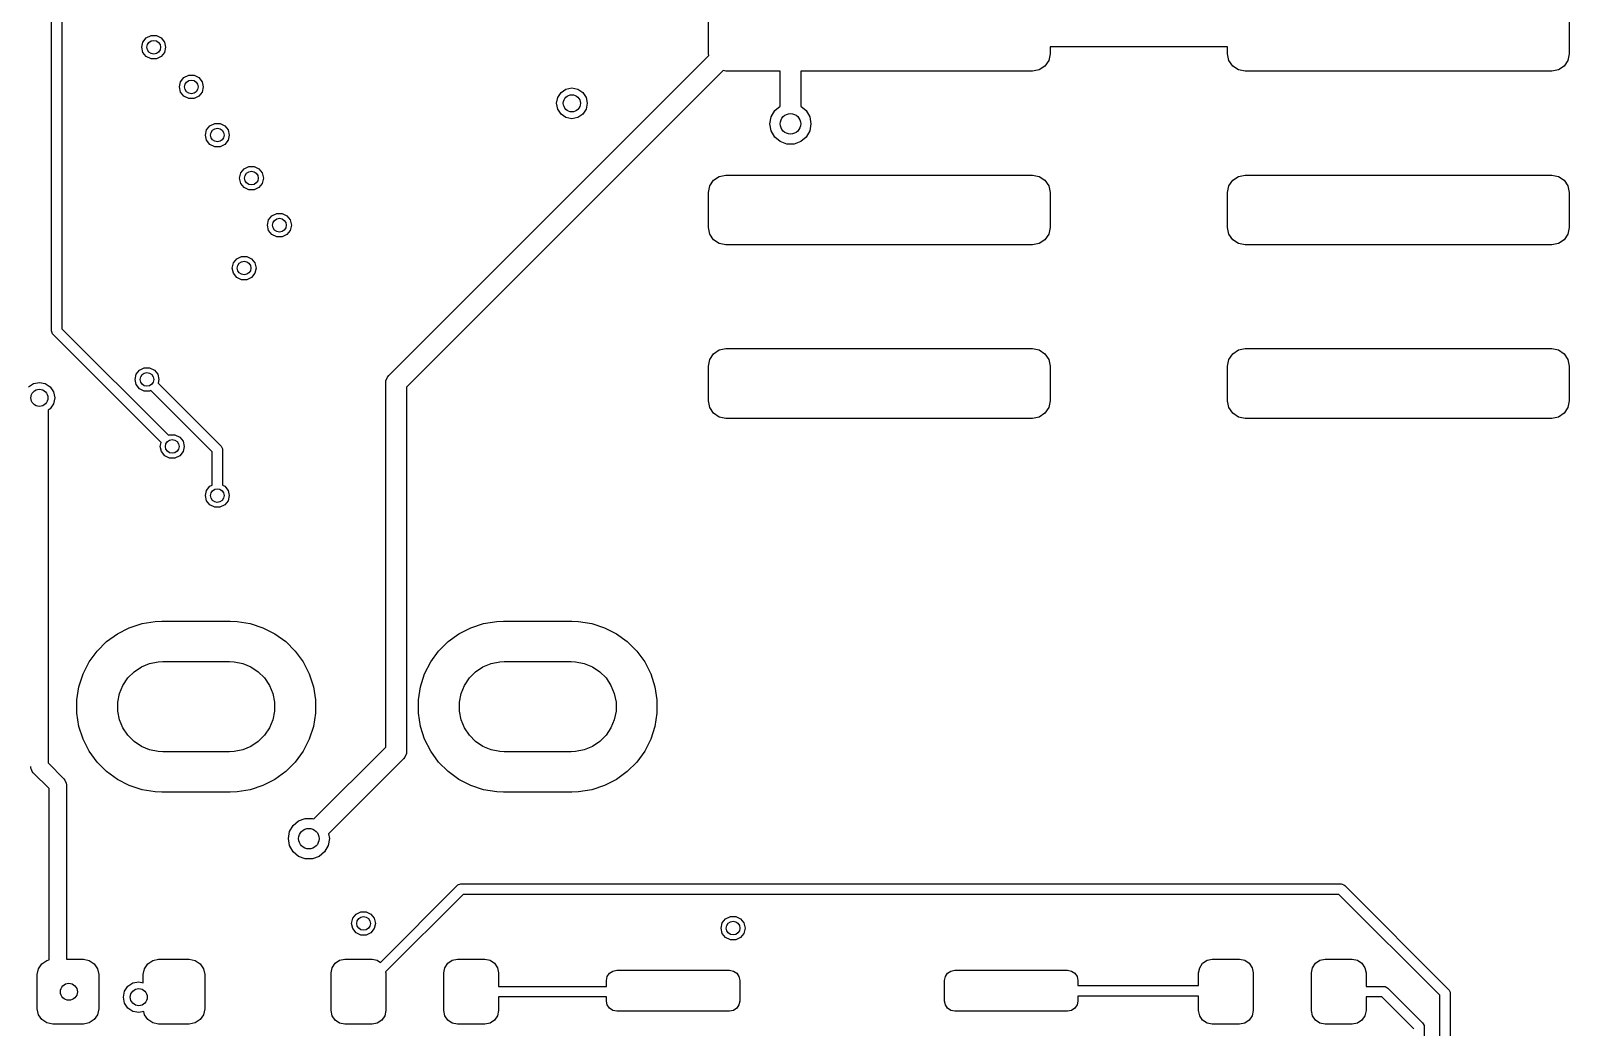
# Model space of a CAD drawing. Extents: x 0.05 to 3.89, y 0.04 to 4.21.
# Drawn here: x 2.936 to 3.823, y 1.684 to 2.258 of the extents above; entities that cross this region are included whole.
import ezdxf

# ---------------------------------------------------------------- set-up
doc = ezdxf.new("R2010")
doc.units = 0
doc.header["$MEASUREMENT"] = 0
doc.layers.add('BLACK', color=7, linetype='CONTINUOUS')

msp = doc.modelspace()

# ---------------------------------------------------------------- linework, layer by layer
at = {"layer": 'BLACK', "linetype": 'CONTINUOUS'}
for p, q in [((2.94818, 2.08543), (2.94818, 2.34241)), ((2.95418, 2.34241), (2.95418, 2.08668)), ((3.32677, 2.24508), (3.32677, 2.26396)), ((3.82283, 2.26516), (3.82283, 2.24508)), ((3.00083, 2.25182), (3.00274, 2.25421)), ((3.00274, 2.25421), (3.0055, 2.25554)), ((3.0055, 2.25554), (3.00857, 2.25554)), ((3.00857, 2.25554), (3.01133, 2.25421)), ((3.01133, 2.25421), (3.01324, 2.25182)), ((3.00014, 2.24883), (3.00083, 2.25182)), ((3.00083, 2.24584), (3.00014, 2.24883)), ((3.00274, 2.24344), (3.00083, 2.24584)), ((3.0055, 2.24211), (3.00274, 2.24344)), ((3.01133, 2.24344), (3.00857, 2.24211)), ((3.01324, 2.24584), (3.01133, 2.24344)), ((3.01324, 2.25182), (3.01392, 2.24883)), ((3.01392, 2.24883), (3.01324, 2.24584)), ((3.14251, 2.05966), (3.32696, 2.24411)), ((3.32696, 2.24411), (3.32677, 2.24508)), ((3.52362, 2.24508), (3.52286, 2.24124)), ((3.62598, 2.24912), (3.52362, 2.24912)), ((3.52362, 2.24912), (3.52362, 2.24508)), ((3.62598, 2.24508), (3.62598, 2.24912)), ((3.62675, 2.24124), (3.62598, 2.24508)), ((3.82283, 2.24508), (3.82207, 2.24124)), ((3.00857, 2.24211), (3.0055, 2.24211)), ((3.33519, 2.23536), (3.15276, 2.05293)), ((3.33681, 2.23504), (3.33519, 2.23536)), ((3.36802, 2.23504), (3.33681, 2.23504)), ((3.36802, 2.21487), (3.36802, 2.23504)), ((3.51358, 2.23504), (3.38002, 2.23504)), ((3.38002, 2.23504), (3.38002, 2.21487)), ((3.51742, 2.2358), (3.51358, 2.23504)), ((3.52068, 2.23798), (3.51742, 2.2358)), ((3.52286, 2.24124), (3.52068, 2.23798)), ((3.62892, 2.23798), (3.62675, 2.24124)), ((3.63218, 2.2358), (3.62892, 2.23798)), ((3.63602, 2.23504), (3.63218, 2.2358)), ((3.8128, 2.23504), (3.63602, 2.23504)), ((3.81664, 2.2358), (3.8128, 2.23504)), ((3.81989, 2.23798), (3.81664, 2.2358)), ((3.82207, 2.24124), (3.81989, 2.23798)), ((3.02184, 2.22598), (3.02253, 2.22897)), ((3.02253, 2.22299), (3.02184, 2.22598)), ((3.02253, 2.22897), (3.02444, 2.23137)), ((3.02444, 2.23137), (3.0272, 2.2327)), ((3.0272, 2.2327), (3.03027, 2.2327)), ((3.03027, 2.2327), (3.03303, 2.23137)), ((3.03303, 2.23137), (3.03494, 2.22897)), ((3.03494, 2.22897), (3.03562, 2.22598)), ((3.03562, 2.22598), (3.03494, 2.22299)), ((3.02444, 2.2206), (3.02253, 2.22299)), ((3.0272, 2.21927), (3.02444, 2.2206)), ((3.03027, 2.21927), (3.0272, 2.21927)), ((3.03303, 2.2206), (3.03027, 2.21927)), ((3.03494, 2.22299), (3.03303, 2.2206)), ((3.23917, 2.21654), (3.23985, 2.21993)), ((3.23985, 2.21993), (3.24177, 2.2228)), ((3.24177, 2.2228), (3.24464, 2.22472)), ((3.24464, 2.22472), (3.24803, 2.22539)), ((3.24803, 2.22539), (3.25142, 2.22472)), ((3.25142, 2.22472), (3.2543, 2.2228)), ((3.2543, 2.2228), (3.25622, 2.21993)), ((3.25622, 2.21993), (3.25689, 2.21654)), ((3.23985, 2.21315), (3.23917, 2.21654)), ((3.24177, 2.21027), (3.23985, 2.21315)), ((3.24464, 2.20835), (3.24177, 2.21027)), ((3.24803, 2.20768), (3.24464, 2.20835)), ((3.25142, 2.20835), (3.24803, 2.20768)), ((3.2543, 2.21027), (3.25142, 2.20835)), ((3.25622, 2.21315), (3.2543, 2.21027)), ((3.25689, 2.21654), (3.25622, 2.21315)), ((3.3622, 2.20472), (3.36292, 2.20876)), ((3.36292, 2.20876), (3.36497, 2.21232)), ((3.36497, 2.21232), (3.36802, 2.21487)), ((3.38002, 2.21487), (3.38306, 2.21232)), ((3.38306, 2.21232), (3.38511, 2.20876)), ((3.38511, 2.20876), (3.38583, 2.20472)), ((3.03682, 2.19828), (3.0375, 2.20126)), ((3.0375, 2.20126), (3.03941, 2.20366)), ((3.03941, 2.20366), (3.04217, 2.20499)), ((3.04217, 2.20499), (3.04524, 2.20499)), ((3.04524, 2.20499), (3.048, 2.20366)), ((3.048, 2.20366), (3.04991, 2.20126)), ((3.04991, 2.20126), (3.0506, 2.19828)), ((3.36292, 2.20068), (3.3622, 2.20472)), ((3.36497, 2.19713), (3.36292, 2.20068)), ((3.38511, 2.20068), (3.38306, 2.19713)), ((3.38583, 2.20472), (3.38511, 2.20068)), ((3.0375, 2.19529), (3.03682, 2.19828)), ((3.03941, 2.19289), (3.0375, 2.19529)), ((3.04217, 2.19156), (3.03941, 2.19289)), ((3.04524, 2.19156), (3.04217, 2.19156)), ((3.048, 2.19289), (3.04524, 2.19156)), ((3.04991, 2.19529), (3.048, 2.19289)), ((3.0506, 2.19828), (3.04991, 2.19529)), ((3.36811, 2.1945), (3.36497, 2.19713)), ((3.37196, 2.19309), (3.36811, 2.1945)), ((3.37607, 2.19309), (3.37196, 2.19309)), ((3.37992, 2.1945), (3.37607, 2.19309)), ((3.38306, 2.19713), (3.37992, 2.1945)), ((3.0565, 2.17343), (3.05718, 2.17641)), ((3.05718, 2.17044), (3.0565, 2.17343)), ((3.05718, 2.17641), (3.05909, 2.17881)), ((3.05909, 2.17881), (3.06185, 2.18014)), ((3.06185, 2.18014), (3.06492, 2.18014)), ((3.06492, 2.18014), (3.06768, 2.17881)), ((3.06768, 2.17881), (3.06959, 2.17641)), ((3.06959, 2.17641), (3.07028, 2.17343)), ((3.07028, 2.17343), (3.06959, 2.17044)), ((3.32971, 2.17226), (3.33297, 2.17443)), ((3.33297, 2.17443), (3.33681, 2.1752)), ((3.33681, 2.1752), (3.51358, 2.1752)), ((3.51358, 2.1752), (3.51742, 2.17443)), ((3.51742, 2.17443), (3.52068, 2.17226)), ((3.62892, 2.17226), (3.63218, 2.17443)), ((3.63218, 2.17443), (3.63602, 2.1752)), ((3.63602, 2.1752), (3.8128, 2.1752)), ((3.8128, 2.1752), (3.81664, 2.17443)), ((3.81664, 2.17443), (3.81989, 2.17226)), ((3.05909, 2.16804), (3.05718, 2.17044)), ((3.06185, 2.16671), (3.05909, 2.16804)), ((3.06492, 2.16671), (3.06185, 2.16671)), ((3.06768, 2.16804), (3.06492, 2.16671)), ((3.06959, 2.17044), (3.06768, 2.16804)), ((3.32677, 2.16516), (3.32754, 2.169)), ((3.32677, 2.14508), (3.32677, 2.16516)), ((3.32754, 2.169), (3.32971, 2.17226)), ((3.52068, 2.17226), (3.52286, 2.169)), ((3.52286, 2.169), (3.52362, 2.16516)), ((3.52362, 2.16516), (3.52362, 2.14508)), ((3.62598, 2.16516), (3.62675, 2.169)), ((3.62598, 2.14508), (3.62598, 2.16516)), ((3.62675, 2.169), (3.62892, 2.17226)), ((3.81989, 2.17226), (3.82207, 2.169)), ((3.82207, 2.169), (3.82283, 2.16516)), ((3.82283, 2.16516), (3.82283, 2.14508)), ((3.07258, 2.14634), (3.07326, 2.14933)), ((3.07326, 2.14335), (3.07258, 2.14634)), ((3.07326, 2.14933), (3.07517, 2.15173)), ((3.07517, 2.15173), (3.07793, 2.15306)), ((3.07793, 2.15306), (3.081, 2.15306)), ((3.081, 2.15306), (3.08376, 2.15173)), ((3.08376, 2.15173), (3.08567, 2.14933)), ((3.08567, 2.14933), (3.08636, 2.14634)), ((3.08636, 2.14634), (3.08567, 2.14335)), ((3.07517, 2.14096), (3.07326, 2.14335)), ((3.07793, 2.13963), (3.07517, 2.14096)), ((3.081, 2.13963), (3.07793, 2.13963)), ((3.08376, 2.14096), (3.081, 2.13963)), ((3.08567, 2.14335), (3.08376, 2.14096)), ((3.32754, 2.14124), (3.32677, 2.14508)), ((3.32971, 2.13798), (3.32754, 2.14124)), ((3.33297, 2.1358), (3.32971, 2.13798)), ((3.52068, 2.13798), (3.51742, 2.1358)), ((3.52286, 2.14124), (3.52068, 2.13798)), ((3.52362, 2.14508), (3.52286, 2.14124)), ((3.62675, 2.14124), (3.62598, 2.14508)), ((3.62892, 2.13798), (3.62675, 2.14124)), ((3.63218, 2.1358), (3.62892, 2.13798)), ((3.81989, 2.13798), (3.81664, 2.1358)), ((3.82207, 2.14124), (3.81989, 2.13798)), ((3.82283, 2.14508), (3.82207, 2.14124)), ((3.05485, 2.12704), (3.05761, 2.12838)), ((3.05761, 2.12838), (3.06068, 2.12838)), ((3.06068, 2.12838), (3.06344, 2.12704)), ((3.33681, 2.13504), (3.33297, 2.1358)), ((3.51358, 2.13504), (3.33681, 2.13504)), ((3.51742, 2.1358), (3.51358, 2.13504)), ((3.63602, 2.13504), (3.63218, 2.1358)), ((3.8128, 2.13504), (3.63602, 2.13504)), ((3.81664, 2.1358), (3.8128, 2.13504)), ((3.05226, 2.12166), (3.05294, 2.12465)), ((3.05294, 2.11867), (3.05226, 2.12166)), ((3.05294, 2.12465), (3.05485, 2.12704)), ((3.06344, 2.12704), (3.06535, 2.12465)), ((3.06535, 2.12465), (3.06604, 2.12166)), ((3.06604, 2.12166), (3.06535, 2.11867)), ((3.05485, 2.11627), (3.05294, 2.11867)), ((3.05761, 2.11494), (3.05485, 2.11627)), ((3.06068, 2.11494), (3.05761, 2.11494)), ((3.06344, 2.11627), (3.06068, 2.11494)), ((3.06535, 2.11867), (3.06344, 2.11627)), ((2.94824, 2.08485), (2.94818, 2.08543)), ((2.94869, 2.08377), (2.94824, 2.08485)), ((2.94906, 2.08331), (2.94869, 2.08377)), ((2.95418, 2.08668), (3.01555, 2.02531)), ((3.01132, 2.02105), (2.94906, 2.08331)), ((3.33297, 2.07443), (3.33681, 2.0752)), ((3.33681, 2.0752), (3.51358, 2.0752)), ((3.51358, 2.0752), (3.51742, 2.07443)), ((3.63218, 2.07443), (3.63602, 2.0752)), ((3.63602, 2.0752), (3.8128, 2.0752)), ((3.8128, 2.0752), (3.81664, 2.07443)), ((3.32677, 2.06516), (3.32754, 2.069)), ((3.32754, 2.069), (3.32971, 2.07226)), ((3.32971, 2.07226), (3.33297, 2.07443)), ((3.51742, 2.07443), (3.52068, 2.07226)), ((3.52068, 2.07226), (3.52286, 2.069)), ((3.52286, 2.069), (3.52362, 2.06516)), ((3.62598, 2.06516), (3.62675, 2.069)), ((3.62675, 2.069), (3.62892, 2.07226)), ((3.62892, 2.07226), (3.63218, 2.07443)), ((3.81664, 2.07443), (3.81989, 2.07226)), ((3.81989, 2.07226), (3.82207, 2.069)), ((3.82207, 2.069), (3.82283, 2.06516)), ((2.99626, 2.05748), (2.99694, 2.06047)), ((2.99694, 2.05449), (2.99626, 2.05748)), ((2.99694, 2.06047), (2.99885, 2.06287)), ((2.99885, 2.06287), (3.00162, 2.0642)), ((3.00162, 2.0642), (3.00468, 2.0642)), ((3.00468, 2.0642), (3.00745, 2.06287)), ((3.00745, 2.06287), (3.00936, 2.06047)), ((3.00936, 2.06047), (3.01004, 2.05748)), ((3.01004, 2.05748), (3.00955, 2.05533)), ((3.14087, 2.05659), (3.14177, 2.05875)), ((3.14177, 2.05875), (3.14251, 2.05966)), ((3.32677, 2.04508), (3.32677, 2.06516)), ((3.52362, 2.06516), (3.52362, 2.04508)), ((3.62598, 2.04508), (3.62598, 2.06516)), ((3.82283, 2.06516), (3.82283, 2.04508)), ((2.93488, 2.05311), (2.93775, 2.05503)), ((2.93775, 2.05503), (2.94114, 2.05571)), ((2.94114, 2.05571), (2.94453, 2.05503)), ((2.94453, 2.05503), (2.94741, 2.05311)), ((2.94741, 2.05311), (2.94933, 2.05024)), ((2.94933, 2.05024), (2.95, 2.04685)), ((2.99885, 2.05209), (2.99694, 2.05449)), ((3.00162, 2.05076), (2.99885, 2.05209)), ((3.00468, 2.05076), (3.00162, 2.05076)), ((3.00532, 2.05107), (3.00468, 2.05076)), ((3.0407, 2.01569), (3.00532, 2.05107)), ((3.00955, 2.05533), (3.04582, 2.01905)), ((3.14076, 2.05542), (3.14087, 2.05659)), ((3.14076, 1.8457), (3.14076, 2.05542)), ((3.15276, 2.05293), (3.15276, 1.84321)), ((2.94741, 2.04059), (2.94614, 2.03974)), ((2.94614, 2.03974), (2.94614, 1.83652)), ((2.94933, 2.04346), (2.94741, 2.04059)), ((2.95, 2.04685), (2.94933, 2.04346)), ((3.32754, 2.04124), (3.32677, 2.04508)), ((3.32971, 2.03798), (3.32754, 2.04124)), ((3.52286, 2.04124), (3.52068, 2.03798)), ((3.52362, 2.04508), (3.52286, 2.04124)), ((3.62675, 2.04124), (3.62598, 2.04508)), ((3.62892, 2.03798), (3.62675, 2.04124)), ((3.82207, 2.04124), (3.81989, 2.03798)), ((3.82283, 2.04508), (3.82207, 2.04124)), ((3.33297, 2.0358), (3.32971, 2.03798)), ((3.33681, 2.03504), (3.33297, 2.0358)), ((3.51358, 2.03504), (3.33681, 2.03504)), ((3.51742, 2.0358), (3.51358, 2.03504)), ((3.52068, 2.03798), (3.51742, 2.0358)), ((3.63218, 2.0358), (3.62892, 2.03798)), ((3.63602, 2.03504), (3.63218, 2.0358)), ((3.8128, 2.03504), (3.63602, 2.03504)), ((3.81664, 2.0358), (3.8128, 2.03504)), ((3.81989, 2.03798), (3.81664, 2.0358)), ((3.01555, 2.02531), (3.01618, 2.02561)), ((3.01618, 2.02561), (3.01925, 2.02561)), ((3.01925, 2.02561), (3.02201, 2.02428)), ((3.02201, 2.02428), (3.02392, 2.02189)), ((3.02392, 2.02189), (3.02461, 2.0189)), ((3.01083, 2.0189), (3.01132, 2.02105)), ((3.01151, 2.01591), (3.01083, 2.0189)), ((3.01342, 2.01351), (3.01151, 2.01591)), ((3.01618, 2.01218), (3.01342, 2.01351)), ((3.02201, 2.01351), (3.01925, 2.01218)), ((3.02392, 2.01591), (3.02201, 2.01351)), ((3.02461, 2.0189), (3.02392, 2.01591)), ((3.0407, 1.99656), (3.0407, 2.01569)), ((3.04582, 2.01905), (3.0462, 2.0186)), ((3.0462, 2.0186), (3.04664, 2.01751)), ((3.04664, 2.01751), (3.0467, 2.01693)), ((3.0467, 2.01693), (3.0467, 1.99656)), ((3.01925, 2.01218), (3.01618, 2.01218)), ((3.03749, 1.99354), (3.03941, 1.99594)), ((3.03941, 1.99594), (3.0407, 1.99656)), ((3.0467, 1.99656), (3.048, 1.99594)), ((3.048, 1.99594), (3.04991, 1.99354)), ((3.03681, 1.99055), (3.03749, 1.99354)), ((3.03749, 1.98756), (3.03681, 1.99055)), ((3.03941, 1.98516), (3.03749, 1.98756)), ((3.04991, 1.98756), (3.048, 1.98516)), ((3.04991, 1.99354), (3.05059, 1.99055)), ((3.05059, 1.99055), (3.04991, 1.98756)), ((3.04217, 1.98383), (3.03941, 1.98516)), ((3.04523, 1.98383), (3.04217, 1.98383)), ((3.048, 1.98516), (3.04523, 1.98383)), ((2.99298, 1.91444), (3.00032, 1.91683)), ((3.00032, 1.91683), (3.00795, 1.91804)), ((3.00795, 1.91804), (3.01181, 1.91819)), ((3.01181, 1.91819), (3.05118, 1.91819)), ((3.05118, 1.91819), (3.05504, 1.91804)), ((3.05504, 1.91804), (3.06267, 1.91683)), ((3.06267, 1.91683), (3.07001, 1.91444)), ((3.18983, 1.91444), (3.19717, 1.91683)), ((3.19717, 1.91683), (3.2048, 1.91804)), ((3.2048, 1.91804), (3.20866, 1.91819)), ((3.20866, 1.91819), (3.24803, 1.91819)), ((3.24803, 1.91819), (3.25189, 1.91804)), ((3.25189, 1.91804), (3.25952, 1.91683)), ((3.25952, 1.91683), (3.26686, 1.91444)), ((2.97439, 1.90094), (2.97985, 1.9064)), ((2.97985, 1.9064), (2.9861, 1.91094)), ((2.9861, 1.91094), (2.99298, 1.91444)), ((3.07001, 1.91444), (3.07689, 1.91094)), ((3.07689, 1.91094), (3.08314, 1.9064)), ((3.08314, 1.9064), (3.0886, 1.90094)), ((3.17124, 1.90094), (3.1767, 1.9064)), ((3.1767, 1.9064), (3.18295, 1.91094)), ((3.18295, 1.91094), (3.18983, 1.91444)), ((3.26686, 1.91444), (3.27374, 1.91094)), ((3.27374, 1.91094), (3.27999, 1.9064)), ((3.27999, 1.9064), (3.28545, 1.90094)), ((2.96985, 1.89469), (2.97439, 1.90094)), ((3.0886, 1.90094), (3.09314, 1.89469)), ((3.1667, 1.89469), (3.17124, 1.90094)), ((3.28545, 1.90094), (3.28999, 1.89469)), ((2.96634, 1.88781), (2.96985, 1.89469)), ((2.99212, 1.88547), (2.99573, 1.88907)), ((2.99573, 1.88907), (2.99996, 1.89191)), ((2.99996, 1.89191), (3.00467, 1.89386)), ((3.00467, 1.89386), (3.00967, 1.89485)), ((3.00967, 1.89485), (3.01222, 1.89498)), ((3.01222, 1.89498), (3.05077, 1.89498)), ((3.05077, 1.89498), (3.05332, 1.89485)), ((3.05332, 1.89485), (3.05832, 1.89386)), ((3.05832, 1.89386), (3.06303, 1.89191)), ((3.06303, 1.89191), (3.06727, 1.88907)), ((3.06727, 1.88907), (3.07087, 1.88547)), ((3.09314, 1.89469), (3.09665, 1.88781)), ((3.16319, 1.88781), (3.1667, 1.89469)), ((3.18897, 1.88547), (3.19258, 1.88907)), ((3.19258, 1.88907), (3.19681, 1.89191)), ((3.19681, 1.89191), (3.20152, 1.89386)), ((3.20152, 1.89386), (3.20652, 1.89485)), ((3.20652, 1.89485), (3.20907, 1.89498)), ((3.20907, 1.89498), (3.24762, 1.89498)), ((3.24762, 1.89498), (3.25017, 1.89485)), ((3.25017, 1.89485), (3.25517, 1.89386)), ((3.25517, 1.89386), (3.25988, 1.89191)), ((3.25988, 1.89191), (3.26412, 1.88907)), ((3.26412, 1.88907), (3.26772, 1.88547)), ((3.28999, 1.89469), (3.2935, 1.88781)), ((2.96275, 1.87284), (2.96396, 1.88046)), ((2.96396, 1.88046), (2.96634, 1.88781)), ((2.98734, 1.87652), (2.98929, 1.88123)), ((2.98929, 1.88123), (2.99212, 1.88547)), ((3.07087, 1.88547), (3.0737, 1.88123)), ((3.0737, 1.88123), (3.07565, 1.87652)), ((3.09665, 1.88781), (3.09903, 1.88046)), ((3.09903, 1.88046), (3.10024, 1.87284)), ((3.1596, 1.87284), (3.16081, 1.88046)), ((3.16081, 1.88046), (3.16319, 1.88781)), ((3.18419, 1.87652), (3.18614, 1.88123)), ((3.18614, 1.88123), (3.18897, 1.88547)), ((3.26772, 1.88547), (3.27055, 1.88123)), ((3.27055, 1.88123), (3.2725, 1.87652)), ((3.2935, 1.88781), (3.29588, 1.88046)), ((3.29588, 1.88046), (3.29709, 1.87284)), ((2.96275, 1.86512), (2.96275, 1.87284)), ((2.98635, 1.87152), (2.98734, 1.87652)), ((2.98635, 1.86643), (2.98635, 1.87152)), ((3.07565, 1.87652), (3.07665, 1.87152)), ((3.07665, 1.87152), (3.07665, 1.86643)), ((3.10024, 1.87284), (3.10024, 1.86512)), ((3.1596, 1.86512), (3.1596, 1.87284)), ((3.1832, 1.87152), (3.18419, 1.87652)), ((3.1832, 1.86643), (3.1832, 1.87152)), ((3.2725, 1.87652), (3.2735, 1.87152)), ((3.2735, 1.87152), (3.2735, 1.86643)), ((3.29709, 1.87284), (3.29709, 1.86512)), ((2.96396, 1.85749), (2.96275, 1.86512)), ((2.98734, 1.86143), (2.98635, 1.86643)), ((3.07665, 1.86643), (3.07565, 1.86143)), ((3.10024, 1.86512), (3.09903, 1.85749)), ((3.16081, 1.85749), (3.1596, 1.86512)), ((3.18419, 1.86143), (3.1832, 1.86643)), ((3.2735, 1.86643), (3.2725, 1.86143)), ((3.29709, 1.86512), (3.29588, 1.85749)), ((2.96634, 1.85014), (2.96396, 1.85749)), ((2.98929, 1.85672), (2.98734, 1.86143)), ((2.99212, 1.85248), (2.98929, 1.85672)), ((3.0737, 1.85672), (3.07087, 1.85248)), ((3.07565, 1.86143), (3.0737, 1.85672)), ((3.09903, 1.85749), (3.09665, 1.85014)), ((3.16319, 1.85014), (3.16081, 1.85749)), ((3.18614, 1.85672), (3.18419, 1.86143)), ((3.18897, 1.85248), (3.18614, 1.85672)), ((3.27055, 1.85672), (3.26772, 1.85248)), ((3.2725, 1.86143), (3.27055, 1.85672)), ((3.29588, 1.85749), (3.2935, 1.85014)), ((2.96985, 1.84326), (2.96634, 1.85014)), ((2.99573, 1.84888), (2.99212, 1.85248)), ((2.99996, 1.84605), (2.99573, 1.84888)), ((3.00467, 1.8441), (2.99996, 1.84605)), ((3.06303, 1.84605), (3.05832, 1.8441)), ((3.06727, 1.84888), (3.06303, 1.84605)), ((3.07087, 1.85248), (3.06727, 1.84888)), ((3.09665, 1.85014), (3.09314, 1.84326)), ((3.09931, 1.80425), (3.14076, 1.8457)), ((3.1667, 1.84326), (3.16319, 1.85014)), ((3.19258, 1.84888), (3.18897, 1.85248)), ((3.19681, 1.84605), (3.19258, 1.84888)), ((3.20152, 1.8441), (3.19681, 1.84605)), ((3.25988, 1.84605), (3.25517, 1.8441)), ((3.26412, 1.84888), (3.25988, 1.84605)), ((3.26772, 1.85248), (3.26412, 1.84888)), ((3.2935, 1.85014), (3.28999, 1.84326)), ((2.94614, 1.83652), (2.95523, 1.82743)), ((2.97439, 1.83702), (2.96985, 1.84326)), ((2.97985, 1.83155), (2.97439, 1.83702)), ((3.00967, 1.8431), (3.00467, 1.8441)), ((3.01222, 1.84298), (3.00967, 1.8431)), ((3.05077, 1.84298), (3.01222, 1.84298)), ((3.05332, 1.8431), (3.05077, 1.84298)), ((3.05832, 1.8441), (3.05332, 1.8431)), ((3.0886, 1.83702), (3.08314, 1.83155)), ((3.09314, 1.84326), (3.0886, 1.83702)), ((3.151, 1.83897), (3.10777, 1.79574)), ((3.15174, 1.83988), (3.151, 1.83897)), ((3.15264, 1.84204), (3.15174, 1.83988)), ((3.15276, 1.84321), (3.15264, 1.84204)), ((3.17124, 1.83702), (3.1667, 1.84326)), ((3.1767, 1.83155), (3.17124, 1.83702)), ((3.20652, 1.8431), (3.20152, 1.8441)), ((3.20907, 1.84298), (3.20652, 1.8431)), ((3.24762, 1.84298), (3.20907, 1.84298)), ((3.25017, 1.8431), (3.24762, 1.84298)), ((3.25517, 1.8441), (3.25017, 1.8431)), ((3.28545, 1.83702), (3.27999, 1.83155)), ((3.28999, 1.84326), (3.28545, 1.83702)), ((2.93624, 1.83347), (2.93614, 1.83445)), ((2.93655, 1.83273), (2.93624, 1.83347)), ((2.93624, 1.83347), (2.93624, 1.83347)), ((2.93698, 1.83167), (2.93655, 1.83273)), ((2.93761, 1.83091), (2.93698, 1.83167)), ((2.93698, 1.83167), (2.93698, 1.83167)), ((2.94669, 1.82183), (2.93761, 1.83091)), ((2.95523, 1.82743), (2.95585, 1.82668)), ((2.95585, 1.82668), (2.95585, 1.82668)), ((2.95585, 1.82668), (2.9566, 1.82487)), ((2.9861, 1.82702), (2.97985, 1.83155)), ((2.99298, 1.82351), (2.9861, 1.82702)), ((3.07689, 1.82702), (3.07001, 1.82351)), ((3.08314, 1.83155), (3.07689, 1.82702)), ((3.18295, 1.82702), (3.1767, 1.83155)), ((3.18983, 1.82351), (3.18295, 1.82702)), ((3.27374, 1.82702), (3.26686, 1.82351)), ((3.27999, 1.83155), (3.27374, 1.82702)), ((2.94669, 1.723), (2.94669, 1.82183)), ((2.9566, 1.82487), (2.95669, 1.8239)), ((2.95669, 1.8239), (2.95669, 1.72343)), ((3.00032, 1.82112), (2.99298, 1.82351)), ((3.00795, 1.81992), (3.00032, 1.82112)), ((3.01181, 1.81976), (3.00795, 1.81992)), ((3.05118, 1.81976), (3.01181, 1.81976)), ((3.05504, 1.81992), (3.05118, 1.81976)), ((3.06267, 1.82112), (3.05504, 1.81992)), ((3.07001, 1.82351), (3.06267, 1.82112)), ((3.19717, 1.82112), (3.18983, 1.82351)), ((3.2048, 1.81992), (3.19717, 1.82112)), ((3.20866, 1.81976), (3.2048, 1.81992)), ((3.24803, 1.81976), (3.20866, 1.81976)), ((3.25189, 1.81992), (3.24803, 1.81976)), ((3.25952, 1.82112), (3.25189, 1.81992)), ((3.26686, 1.82351), (3.25952, 1.82112)), ((3.08536, 1.79695), (3.08741, 1.80051)), ((3.08741, 1.80051), (3.09055, 1.80314)), ((3.09055, 1.80314), (3.09441, 1.80454)), ((3.09441, 1.80454), (3.09851, 1.80454)), ((3.09851, 1.80454), (3.09931, 1.80425)), ((3.08465, 1.79291), (3.08536, 1.79695)), ((3.08536, 1.78887), (3.08465, 1.79291)), ((3.10827, 1.79291), (3.10756, 1.78887)), ((3.10777, 1.79574), (3.10827, 1.79291)), ((3.08741, 1.78532), (3.08536, 1.78887)), ((3.09055, 1.78268), (3.08741, 1.78532)), ((3.09441, 1.78128), (3.09055, 1.78268)), ((3.10236, 1.78268), (3.09851, 1.78128)), ((3.1055, 1.78532), (3.10236, 1.78268)), ((3.10756, 1.78887), (3.1055, 1.78532)), ((3.09851, 1.78128), (3.09441, 1.78128)), ((3.13767, 1.72164), (3.18193, 1.7659)), ((3.18193, 1.7659), (3.18239, 1.76627)), ((3.18239, 1.76627), (3.18271, 1.76641)), ((3.18271, 1.76641), (3.18347, 1.76672)), ((3.18347, 1.76672), (3.18406, 1.76678)), ((3.18406, 1.76678), (3.69134, 1.76678)), ((3.69134, 1.76678), (3.69192, 1.76672)), ((3.69192, 1.76672), (3.69301, 1.76627)), ((3.69301, 1.76627), (3.69346, 1.7659)), ((3.69346, 1.7659), (3.7533, 1.70606)), ((3.1853, 1.76078), (3.14064, 1.71612)), ((3.6901, 1.76078), (3.1853, 1.76078)), ((3.74818, 1.70269), (3.6901, 1.76078)), ((3.12106, 1.74409), (3.12175, 1.74708)), ((3.12175, 1.74708), (3.12366, 1.74948)), ((3.12366, 1.74948), (3.12642, 1.75081)), ((3.12642, 1.75081), (3.12949, 1.75081)), ((3.12949, 1.75081), (3.13225, 1.74948)), ((3.13225, 1.74948), (3.13416, 1.74708)), ((3.13416, 1.74708), (3.13484, 1.74409)), ((3.33474, 1.74433), (3.33665, 1.74673)), ((3.33665, 1.74673), (3.33941, 1.74806)), ((3.33941, 1.74806), (3.34248, 1.74806)), ((3.34248, 1.74806), (3.34524, 1.74673)), ((3.34524, 1.74673), (3.34715, 1.74433)), ((3.12175, 1.74111), (3.12106, 1.74409)), ((3.12366, 1.73871), (3.12175, 1.74111)), ((3.12642, 1.73738), (3.12366, 1.73871)), ((3.13225, 1.73871), (3.12949, 1.73738)), ((3.13416, 1.74111), (3.13225, 1.73871)), ((3.13484, 1.74409), (3.13416, 1.74111)), ((3.33406, 1.74134), (3.33474, 1.74433)), ((3.33474, 1.73835), (3.33406, 1.74134)), ((3.33665, 1.73595), (3.33474, 1.73835)), ((3.34715, 1.73835), (3.34524, 1.73595)), ((3.34715, 1.74433), (3.34783, 1.74134)), ((3.34783, 1.74134), (3.34715, 1.73835)), ((3.12949, 1.73738), (3.12642, 1.73738)), ((3.33941, 1.73462), (3.33665, 1.73595)), ((3.34248, 1.73462), (3.33941, 1.73462)), ((3.34524, 1.73595), (3.34248, 1.73462)), ((2.94063, 1.71796), (2.94256, 1.72083)), ((2.94256, 1.72083), (2.94543, 1.72275)), ((2.94543, 1.72275), (2.94669, 1.723)), ((2.95669, 1.72343), (2.96654, 1.72343)), ((2.96654, 1.72343), (2.96993, 1.72275)), ((2.96993, 1.72275), (2.9728, 1.72083)), ((2.9728, 1.72083), (2.97472, 1.71796)), ((3.00166, 1.71796), (3.00358, 1.72083)), ((3.00358, 1.72083), (3.00645, 1.72275)), ((3.00645, 1.72275), (3.00984, 1.72343)), ((3.00984, 1.72343), (3.02756, 1.72343)), ((3.02756, 1.72343), (3.03095, 1.72275)), ((3.03095, 1.72275), (3.03382, 1.72083)), ((3.03382, 1.72083), (3.03574, 1.71796)), ((3.10985, 1.71856), (3.11156, 1.72112)), ((3.11156, 1.72112), (3.11411, 1.72283)), ((3.11411, 1.72283), (3.11713, 1.72343)), ((3.11713, 1.72343), (3.13287, 1.72343)), ((3.13287, 1.72343), (3.13589, 1.72283)), ((3.13589, 1.72283), (3.13767, 1.72164)), ((3.17481, 1.71856), (3.17652, 1.72112)), ((3.17652, 1.72112), (3.17907, 1.72283)), ((3.17907, 1.72283), (3.18209, 1.72343)), ((3.18209, 1.72343), (3.19783, 1.72343)), ((3.19783, 1.72343), (3.20085, 1.72283)), ((3.20085, 1.72283), (3.2034, 1.72112)), ((3.2034, 1.72112), (3.20511, 1.71856)), ((3.60985, 1.71856), (3.61156, 1.72112)), ((3.61156, 1.72112), (3.61411, 1.72283)), ((3.61411, 1.72283), (3.61713, 1.72343)), ((3.61713, 1.72343), (3.63287, 1.72343)), ((3.63287, 1.72343), (3.63589, 1.72283)), ((3.63589, 1.72283), (3.63844, 1.72112)), ((3.63844, 1.72112), (3.64015, 1.71856)), ((3.67481, 1.71856), (3.67652, 1.72112)), ((3.67652, 1.72112), (3.67907, 1.72283)), ((3.67907, 1.72283), (3.68209, 1.72343)), ((3.68209, 1.72343), (3.69783, 1.72343)), ((3.69783, 1.72343), (3.70085, 1.72283)), ((3.70085, 1.72283), (3.7034, 1.72112)), ((3.7034, 1.72112), (3.70511, 1.71856)), ((2.93996, 1.71457), (2.94063, 1.71796)), ((2.93996, 1.69488), (2.93996, 1.71457)), ((2.97472, 1.71796), (2.97539, 1.71457)), ((2.97539, 1.71457), (2.97539, 1.69488)), ((3.00098, 1.71457), (3.00166, 1.71796)), ((3.00098, 1.70992), (3.00098, 1.71457)), ((3.03574, 1.71796), (3.03642, 1.71457)), ((3.03642, 1.71457), (3.03642, 1.69488)), ((3.10925, 1.71555), (3.10985, 1.71856)), ((3.10925, 1.6939), (3.10925, 1.71555)), ((3.14064, 1.71612), (3.14075, 1.71555)), ((3.14075, 1.71555), (3.14075, 1.6939)), ((3.17421, 1.71555), (3.17481, 1.71856)), ((3.17421, 1.6939), (3.17421, 1.71555)), ((3.20511, 1.71856), (3.20571, 1.71555)), ((3.20571, 1.71555), (3.20571, 1.70772)), ((3.26799, 1.71115), (3.26844, 1.71341)), ((3.26844, 1.71341), (3.26972, 1.71533)), ((3.26972, 1.71533), (3.27164, 1.71661)), ((3.27164, 1.71661), (3.2739, 1.71706)), ((3.2739, 1.71706), (3.33886, 1.71706)), ((3.33886, 1.71706), (3.34112, 1.71661)), ((3.34112, 1.71661), (3.34304, 1.71533)), ((3.34304, 1.71533), (3.34432, 1.71341)), ((3.34432, 1.71341), (3.34477, 1.71115)), ((3.46288, 1.71115), (3.46332, 1.71341)), ((3.46332, 1.71341), (3.46461, 1.71533)), ((3.46461, 1.71533), (3.46652, 1.71661)), ((3.46652, 1.71661), (3.46878, 1.71706)), ((3.46878, 1.71706), (3.53374, 1.71706)), ((3.53374, 1.71706), (3.536, 1.71661)), ((3.536, 1.71661), (3.53792, 1.71533)), ((3.53792, 1.71533), (3.5392, 1.71341)), ((3.5392, 1.71341), (3.53965, 1.71115)), ((3.60925, 1.71555), (3.60985, 1.71856)), ((3.60925, 1.70825), (3.60925, 1.71555)), ((3.64015, 1.71856), (3.64075, 1.71555)), ((3.64075, 1.71555), (3.64075, 1.6939)), ((3.67421, 1.71555), (3.67481, 1.71856)), ((3.67421, 1.6939), (3.67421, 1.71555)), ((3.70511, 1.71856), (3.70571, 1.71555)), ((3.70571, 1.71555), (3.70571, 1.70772)), ((2.98957, 1.70157), (2.99024, 1.70496)), ((2.99024, 1.70496), (2.99216, 1.70784)), ((2.99216, 1.70784), (2.99504, 1.70976)), ((2.99504, 1.70976), (2.99843, 1.71043)), ((2.99843, 1.71043), (3.00098, 1.70992)), ((3.20571, 1.70772), (3.26799, 1.70772)), ((3.26799, 1.70772), (3.26799, 1.71115)), ((3.34477, 1.71115), (3.34477, 1.69934)), ((3.46288, 1.69934), (3.46288, 1.71115)), ((3.53965, 1.71115), (3.53965, 1.70825)), ((3.53965, 1.70825), (3.60925, 1.70825)), ((3.70571, 1.70772), (3.71614, 1.70772)), ((3.71614, 1.70772), (3.71673, 1.70767)), ((3.71673, 1.70767), (3.71781, 1.70722)), ((3.71781, 1.70722), (3.71826, 1.70685)), ((3.71826, 1.70685), (3.73834, 1.68677)), ((3.74818, 1.29409), (3.74818, 1.70269)), ((3.7533, 1.70606), (3.75368, 1.7056)), ((3.75368, 1.7056), (3.75412, 1.70452)), ((3.75412, 1.70452), (3.75418, 1.70394)), ((3.75418, 1.70394), (3.75418, 1.29534)), ((2.94063, 1.69149), (2.93996, 1.69488)), ((2.97539, 1.69488), (2.97472, 1.69149)), ((2.99024, 1.69818), (2.98957, 1.70157)), ((2.99216, 1.69531), (2.99024, 1.69818)), ((2.99504, 1.69339), (2.99216, 1.69531)), ((3.03642, 1.69488), (3.03574, 1.69149)), ((3.10985, 1.69088), (3.10925, 1.6939)), ((3.14075, 1.6939), (3.14015, 1.69088)), ((3.17481, 1.69088), (3.17421, 1.6939)), ((3.20571, 1.6939), (3.20511, 1.69088)), ((3.26799, 1.70172), (3.20571, 1.70172)), ((3.20571, 1.70172), (3.20571, 1.6939)), ((3.26799, 1.69934), (3.26799, 1.70172)), ((3.26844, 1.69708), (3.26799, 1.69934)), ((3.26972, 1.69517), (3.26844, 1.69708)), ((3.27164, 1.69389), (3.26972, 1.69517)), ((3.2739, 1.69344), (3.27164, 1.69389)), ((3.34112, 1.69389), (3.33886, 1.69344)), ((3.34304, 1.69517), (3.34112, 1.69389)), ((3.34432, 1.69708), (3.34304, 1.69517)), ((3.34477, 1.69934), (3.34432, 1.69708)), ((3.46332, 1.69708), (3.46288, 1.69934)), ((3.46461, 1.69517), (3.46332, 1.69708)), ((3.46652, 1.69389), (3.46461, 1.69517)), ((3.46878, 1.69344), (3.46652, 1.69389)), ((3.536, 1.69389), (3.53374, 1.69344)), ((3.53792, 1.69517), (3.536, 1.69389)), ((3.5392, 1.69708), (3.53792, 1.69517)), ((3.53965, 1.69934), (3.5392, 1.69708)), ((3.60925, 1.70225), (3.53965, 1.70225)), ((3.53965, 1.70225), (3.53965, 1.69934)), ((3.60925, 1.6939), (3.60925, 1.70225)), ((3.60985, 1.69088), (3.60925, 1.6939)), ((3.64075, 1.6939), (3.64015, 1.69088)), ((3.67481, 1.69088), (3.67421, 1.6939)), ((3.70571, 1.6939), (3.70511, 1.69088)), ((3.7149, 1.70172), (3.70571, 1.70172)), ((3.70571, 1.70172), (3.70571, 1.6939)), ((3.73322, 1.6834), (3.7149, 1.70172)), ((2.94256, 1.68862), (2.94063, 1.69149)), ((2.94543, 1.6867), (2.94256, 1.68862)), ((2.94882, 1.68602), (2.94543, 1.6867)), ((2.96654, 1.68602), (2.94882, 1.68602)), ((2.96993, 1.6867), (2.96654, 1.68602)), ((2.9728, 1.68862), (2.96993, 1.6867)), ((2.97472, 1.69149), (2.9728, 1.68862)), ((2.99843, 1.69272), (2.99504, 1.69339)), ((3.0013, 1.69329), (2.99843, 1.69272)), ((3.00166, 1.69149), (3.0013, 1.69329)), ((3.00358, 1.68862), (3.00166, 1.69149)), ((3.00645, 1.6867), (3.00358, 1.68862)), ((3.00984, 1.68602), (3.00645, 1.6867)), ((3.02756, 1.68602), (3.00984, 1.68602)), ((3.03095, 1.6867), (3.02756, 1.68602)), ((3.03382, 1.68862), (3.03095, 1.6867)), ((3.03574, 1.69149), (3.03382, 1.68862)), ((3.11156, 1.68833), (3.10985, 1.69088)), ((3.11411, 1.68662), (3.11156, 1.68833)), ((3.11713, 1.68602), (3.11411, 1.68662)), ((3.13287, 1.68602), (3.11713, 1.68602)), ((3.13589, 1.68662), (3.13287, 1.68602)), ((3.13844, 1.68833), (3.13589, 1.68662)), ((3.14015, 1.69088), (3.13844, 1.68833)), ((3.17652, 1.68833), (3.17481, 1.69088)), ((3.17907, 1.68662), (3.17652, 1.68833)), ((3.18209, 1.68602), (3.17907, 1.68662)), ((3.19783, 1.68602), (3.18209, 1.68602)), ((3.20085, 1.68662), (3.19783, 1.68602)), ((3.2034, 1.68833), (3.20085, 1.68662)), ((3.20511, 1.69088), (3.2034, 1.68833)), ((3.33886, 1.69344), (3.2739, 1.69344)), ((3.53374, 1.69344), (3.46878, 1.69344)), ((3.61156, 1.68833), (3.60985, 1.69088)), ((3.61411, 1.68662), (3.61156, 1.68833)), ((3.61713, 1.68602), (3.61411, 1.68662)), ((3.63287, 1.68602), (3.61713, 1.68602)), ((3.63589, 1.68662), (3.63287, 1.68602)), ((3.63844, 1.68833), (3.63589, 1.68662)), ((3.64015, 1.69088), (3.63844, 1.68833)), ((3.67652, 1.68833), (3.67481, 1.69088)), ((3.67907, 1.68662), (3.67652, 1.68833)), ((3.68209, 1.68602), (3.67907, 1.68662)), ((3.69783, 1.68602), (3.68209, 1.68602)), ((3.70085, 1.68662), (3.69783, 1.68602)), ((3.7034, 1.68833), (3.70085, 1.68662)), ((3.70511, 1.69088), (3.7034, 1.68833)), ((3.73834, 1.68677), (3.73871, 1.68631)), ((3.73871, 1.68631), (3.73916, 1.68523)), ((3.73916, 1.68523), (3.73922, 1.68465)), ((3.73922, 1.68465), (3.73922, 1.28397))]:
    msp.add_line(p, q, dxfattribs=at)
at = {"layer": 'BLACK'}
for centre, radius in [((3.00703, 2.24883), 0.00394), ((3.02873, 2.22598), 0.00394), ((3.24803, 2.21654), 0.00492), ((3.37402, 2.20472), 0.00591), ((3.04371, 2.19828), 0.00394), ((3.06339, 2.17343), 0.00394), ((3.07947, 2.14634), 0.00394), ((3.05915, 2.12166), 0.00394), ((3.00315, 2.05748), 0.00394), ((2.94114, 2.04685), 0.00492), ((3.01772, 2.0189), 0.00394), ((3.0437, 1.99055), 0.00394), ((3.09646, 1.79291), 0.00591), ((3.12795, 1.74409), 0.00394), ((3.34094, 1.74134), 0.00394), ((2.95815, 1.70468), 0.00492), ((2.99843, 1.70157), 0.00492)]:
    msp.add_circle(centre, radius, dxfattribs=at)

doc.saveas('drawing.dxf')
